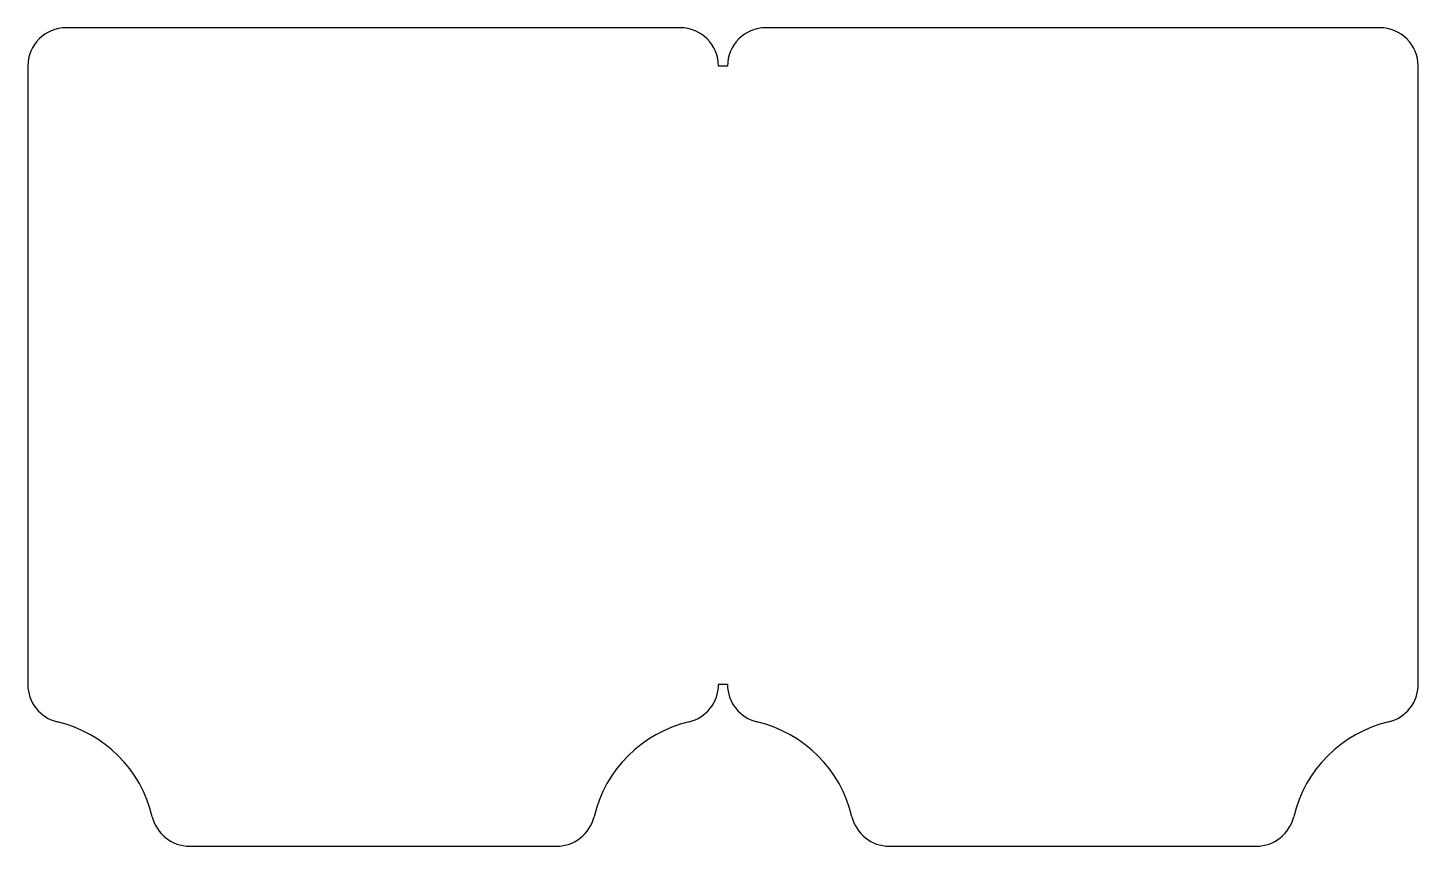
# Model space of a CAD drawing. Header units: millimetres. Extents: x -82 to 27, y -27 to 38.
import ezdxf

# ---------------------------------------------------------------- set-up
doc = ezdxf.new("R2010")
doc.units = ezdxf.units.MM
doc.layers.get('0').update_dxf_attribs({"linetype": 'CONTINUOUS'})

msp = doc.modelspace()

# ---------------------------------------------------------------- linework, layer by layer
for p, q in [((-30.7, 37.53), (-78.7, 37.53)), ((24, 37.53), (-24, 37.53)), ((-81.7, 34.53), (-81.7, -13.85)), ((-27, 34.53), (-27.7, 34.53)), ((27, -13.85), (27, 34.53)), ((-27, -13.85), (-27.7, -13.85)), ((-69.05, -26.5), (-40.35, -26.5)), ((-14.35, -26.5), (14.35, -26.5))]:
    msp.add_line(p, q)
for centre, radius, start, end in [((-78.7, 34.53), 3, 90, 180), ((-30.7, 34.53), 3, 0, 90), ((-24, 34.53), 3, 90, 180), ((24, 34.53), 3, 0, 90), ((-78.7, -13.85), 3, 180, 256.6576), ((-30.7, -13.85), 3, 283.3424, 360), ((-24, -13.85), 3, 180, 256.6576), ((24, -13.85), 3, 283.3424, 360), ((-81.7, -26.5), 10, 13.3424, 76.6576), ((-27.7, -26.5), 10, 103.3424, 166.6576), ((-27, -26.5), 10, 13.3424, 76.6576), ((27, -26.5), 10, 103.3424, 166.6576), ((-69.05, -23.5), 3, 193.3424, 270), ((-40.35, -23.5), 3, 270, 346.6576), ((-14.35, -23.5), 3, 193.3424, 270), ((14.35, -23.5), 3, 270, 346.6576)]:
    msp.add_arc(centre, radius, start, end)

doc.saveas('drawing.dxf')
